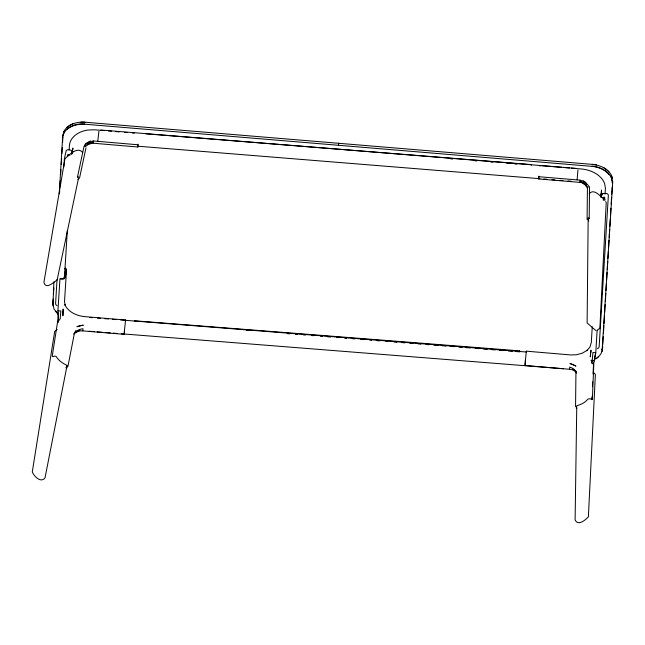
<?xml version="1.0" encoding="UTF-8"?>
<svg xmlns="http://www.w3.org/2000/svg" width="645" height="645" viewBox="0 0 645 645"><rect width="100%" height="100%" fill="white"/><g stroke="black" fill="none" stroke-linecap="round" stroke-linejoin="round"><path stroke-width="0.97" d="M575.558 406.713L575.937 372.657M588.159 219.59L587.119 322.952L595.746 330.458M587.079 219.348L587.442 188.138L588.111 187.219L582.258 182.866L580.016 182.075L580.129 180.157L538.817 176.722L538.889 176.109L538.68 178.955L579.992 182.39M588.796 220.985L588.022 219.445L589.199 218.26L589.562 187.058L585.491 182.172L583.048 180.624M576.751 407.253L575.114 519.991C578.17 526.288 585.257 520.072 588.377 516.911L595.383 374.487L593.279 372.149M93.42 140.973L93.38 142.9L88.583 144.335L85.342 146.6L84.801 146.068L86.245 144.02A9.675 6.337 -7.2 0 1 93.42 140.973L137.966 144.77M138.046 144.158L137.933 147.012L93.38 143.222M525.119 364.812L525.175 362.925M601.269 197.273L601.495 190.025L601.043 196.967M576.122 372.407A9.675 7.047 -8.6 0 0 569.608 369.279L569.672 367.102C572.647 367.981 575.896 369.754 576.332 373.149M526.352 351.831L526.352 351.17L570.898 354.96L576.412 354.766L582.451 353.113L587.337 350.171L586.845 350.751L590.03 346.889L591.312 342.422L592.255 326.725M576.557 407.027A2.169 1.54 6.1 0 1 577.049 405.649A23.357 16.601 6.1 0 0 587.95 399.118L590.046 398.675L591.796 399.61L592.368 399.118L593.803 364.369M66.435 367.174L66.862 365.626L66.185 364.917A23.357 16.601 6.1 0 1 56.244 356.604A2.169 1.54 6.1 0 0 54.285 356.153L52.729 356.758L52.229 356.177L58.042 318.88A9.675 1.54 -88.9 0 0 57.921 310.874L59.945 279.14L62.839 279.204A3.193 2.241 3.4 0 0 65.185 277.334L66.548 269.642A3.16 2.217 3.4 0 0 65.209 268.062M134.878 320.839L134.345 321.25L134.878 320.807L519.491 350.864L519.943 351.388L519.491 350.864M591.796 399.61L591.941 396.643M592.424 386.758L592.666 381.816M593.053 373.906L593.44 365.997M531.004 164.588L531.448 165.072L531.004 164.54L145.923 133.821M602.769 344.632L603.244 336.609M603.43 333.602L603.905 325.58M604.026 323.572L604.502 315.55M604.688 312.543L605.163 304.521M605.349 301.505L605.824 293.483M606.002 290.476L606.421 283.453M606.606 280.446L607.082 272.424M607.268 269.417L607.743 261.394M607.921 258.387L608.34 251.365M608.582 247.349L609.001 240.335M609.186 237.32L609.662 229.297M609.839 226.29L610.259 219.268M610.501 215.261L610.92 208.238M611.162 204.231L611.581 197.209M611.758 194.201L612.178 187.179M612.419 183.164L612.54 181.164M53.914 281.873L52.882 305.875M59.259 193.823L62.742 135.684M53.18 298.974L53.229 303.964M53.487 293.959L53.849 287.944M59.501 193.669L59.687 190.662M59.985 185.647L60.283 180.632M60.646 174.618L60.944 169.603M61.251 164.588L61.614 158.573M61.912 153.558L62.275 147.536M62.573 142.521L62.871 137.506M57.05 279.414L55.591 303.505L55.841 304.714L57.026 305.641M63.871 166.958L64.363 158.928L66.233 150.406L67.62 149.785L70.732 150.156L71.659 150.761L72.055 152.276M69.168 149.608L69.41 145.681A25.381 18.044 6.1 0 1 87.962 130.024L94.654 129.798L104.555 130.637M64.444 277.785L67.306 230.596M72.78 149.979L72.901 148.019L71.748 154.268M594.408 360.757A9.659 1.088 -81.6 0 1 595.787 352.791L597.133 330.272M612.75 181.374L602.067 351.501M82.85 330.901L82.987 328.724L80.609 329.192L78.247 330.063L73.772 334.086L76.013 330.409L76.424 331.457L75.715 332.893A9.659 7.103 15.3 0 1 82.85 330.893L124.163 334.328L124.227 333.65M97.806 141.021L98.911 131.298M124.163 334.328L124.34 331.772M66.548 269.642L64.516 301.376L65.169 305.246L64.75 304.472C68.16 312.027 76.416 315.719 84.261 316.582L125.573 320.017L125.525 320.678M605.034 194.242L605.413 188.284L604.607 183.462A25.381 18.044 6.1 0 0 581.338 168.974L571.502 168.16M538.793 177.794L538.68 178.955M525.256 361.926L525.054 365.489L569.608 369.279M525.215 362.079L526.352 351.17M590.804 352.509L591.022 350.211L590.248 356.838L590.61 354.161M124.3 332.159L124.437 330.772M525.328 360.821L525.433 359.749M124.421 330.925L125.573 320.017M338.456 145.198L338.673 143.15M577.122 179.745L577.936 169.998M138.054 146.165L137.933 147.012M539.954 166.144L540.026 165.547L561.666 167.337M602.406 348.743C602.253 353.194 599.165 356.758 595.545 359.015M595.246 354.815L593.65 364.167M602.124 349.574L602.47 347.615M602.253 349.784L602.841 346.776M67.048 365.61L45.013 477.84C41.022 483.589 33.766 476.018 32.29 471.89L54.688 331.466L57.139 329.498M67.894 366.562L74.433 333.167M62.686 137.587L63.154 134.45L64.524 131.717M78.513 178.149L57.123 280.011C53.591 282.22 45.868 290.024 43.908 282.373L64.952 158.775C68.789 155.179 77.626 145.883 82.705 152.559M77.972 179.463A2.169 1.54 6.1 0 0 78.464 178.084L77.505 176.923L84.027 146.383L85.591 143.642L90.493 140.957M79.464 178.391L85.987 147.85M62.992 135.506L63.436 133.555M72.248 153.179L72.804 151.261L71.668 154.026M601.962 195.209L603.035 193.435L606.768 193.484L608.025 194.322L608.356 195.499L599.149 346.776L598.705 347.921L597.383 348.639M67.798 155.292L68.064 154.615L70.015 155.163M67.636 156.082L67.943 155.703M586.595 184.341L585.878 185.913L587.442 188.138M63.266 134.676C66.572 126.404 76.594 123.171 84.85 124.001M63.379 132.652C64.984 128.282 68.999 125.453 73.135 123.695M603.462 198.926L604.478 197.265L604.768 197.983M63.653 132.58L64.685 130.54M66.903 129.581C71.611 125.162 78.585 123.977 84.834 124.211L592.062 166.354C601.084 167.345 612.524 172.755 612.403 183.261M595.98 358.676L598.689 356.596M66.878 127.492C71.772 123.106 78.642 121.768 85.043 122.219L592.271 164.362C598.762 164.983 605.357 167.482 609.63 172.586M67.112 367.65L66.5 368.093L65.782 367.642M587.869 218.26L588.474 217.817L589.199 218.26M589.143 193.774C593.497 188.396 599.536 195.242 602.793 198.346M75.804 331.885L79.94 330.28M597.085 330.313L599.882 328.184L606.219 202.651L605.703 201.53M603.252 199.861L604.276 198.346A9.675 0.822 86.9 0 1 605.058 200.176L603.148 199.966M57.913 321.799L60.243 318.695L60.807 310.93L57.921 310.874M77.505 176.923L78.279 176.601M93.501 142.11L87.43 143.883L92.727 142.239M602.478 197.491L604.478 197.265M80.891 122.082L85.059 122.179M60.066 278.495L62.573 278.559L64.129 277.705L65.613 269.658L64.452 268.449M89.47 317.461L92.477 317.695M97.492 318.09L100.499 318.332M104.514 318.646L108.521 318.969M112.536 319.283L116.543 319.597M120.551 319.92L526.61 352.033M246.245 330.433L248.252 330.595M287.42 333.659L289.428 333.812M295.45 334.279L297.458 334.441M303.481 334.908L305.496 335.069M311.519 335.537L313.526 335.698M320.557 336.247L322.565 336.4M327.587 336.795L330.595 337.029M336.625 337.504L338.633 337.658M344.656 338.125L346.663 338.286M352.694 338.754L354.702 338.915M360.724 339.383L363.74 339.617M369.762 340.092L371.77 340.246M376.793 340.641L379.808 340.874M385.831 341.35L387.839 341.503M393.861 341.971L396.877 342.213M401.9 342.6L404.915 342.834M409.93 343.229L412.945 343.463M417.968 343.858L420.975 344.091M425.998 344.486L429.014 344.72M434.037 345.115L438.052 345.43M442.067 345.744L446.082 346.059M450.105 346.373L454.12 346.679M459.143 347.075L462.151 347.308M466.166 347.623L470.189 347.937M475.212 348.332L479.227 348.647M483.242 348.961L487.257 349.276M491.272 349.59L495.296 349.904M499.311 350.219L503.326 350.525M508.349 350.92L512.364 351.235M515.379 351.469L519.636 351.847M89.228 331.24L94.234 331.635M97.242 331.869L102.257 332.264M105.264 332.506L110.279 332.901M113.286 333.142L117.293 333.457M121.308 333.771L563.464 368.747M100.814 130.008L576.251 168.41M450.75 158.863L452.75 159.025M474.801 160.79L476.8 160.952M490.837 162.08L492.836 162.234M506.865 163.362L508.873 163.524M514.887 164.007L516.887 164.169M137.691 146.197L539.905 178.689M543.92 179.012L546.928 179.254M551.943 179.657L554.958 179.899M559.973 180.31L562.98 180.552M567.995 180.955L571.002 181.197M563.633 167.506L569.535 167.998M108.513 130.975L111.488 131.233M115.447 131.572L119.406 131.903M124.356 132.33L127.323 132.58M132.273 132.999L134.257 133.168M595.787 352.839L592.924 352.468L592.255 360.184L593.15 363.957L591.82 363.409L591.118 360.233L594.424 360.732M592.086 166.144C598.592 166.579 605.131 169.385 609.178 174.634M592.287 164.322L596.415 164.91M572.55 369.142L576.251 371.399M591.699 398.65L592.368 399.118M603.913 167.789C607.8 170.224 611.412 173.658 612.492 178.278M576.203 407.963L576.751 408.503M58.421 314.389L53.962 308.963L52.85 303.086M55.623 311.479L58.05 313.986M68.064 154.615L68.434 155.501M611.202 175.238L612.234 178.157M611.299 177.149L612.565 183.091M601.253 196.757L600.535 193.992L601.1 197.338M52.842 301.078L53.059 304.158M58.413 322.379L58.227 312.906M580.121 180.165A9.659 6.394 14.4 0 1 586.587 184.341M63 312.132L62.92 315.736L63.154 309.068L63 312.132M602.825 193.613L602.406 194.064L602.825 193.613M90.219 142.932L87.059 144.278L93.509 142.368L90.219 142.932M80.061 325.628L76.916 326.692L83.342 325.169L80.061 325.628M573.107 364.538L569.978 363.538L575.953 366.094L573.107 364.538M583.209 182.632L580.097 181.543L586.047 184.478L583.209 182.632"/></g></svg>
